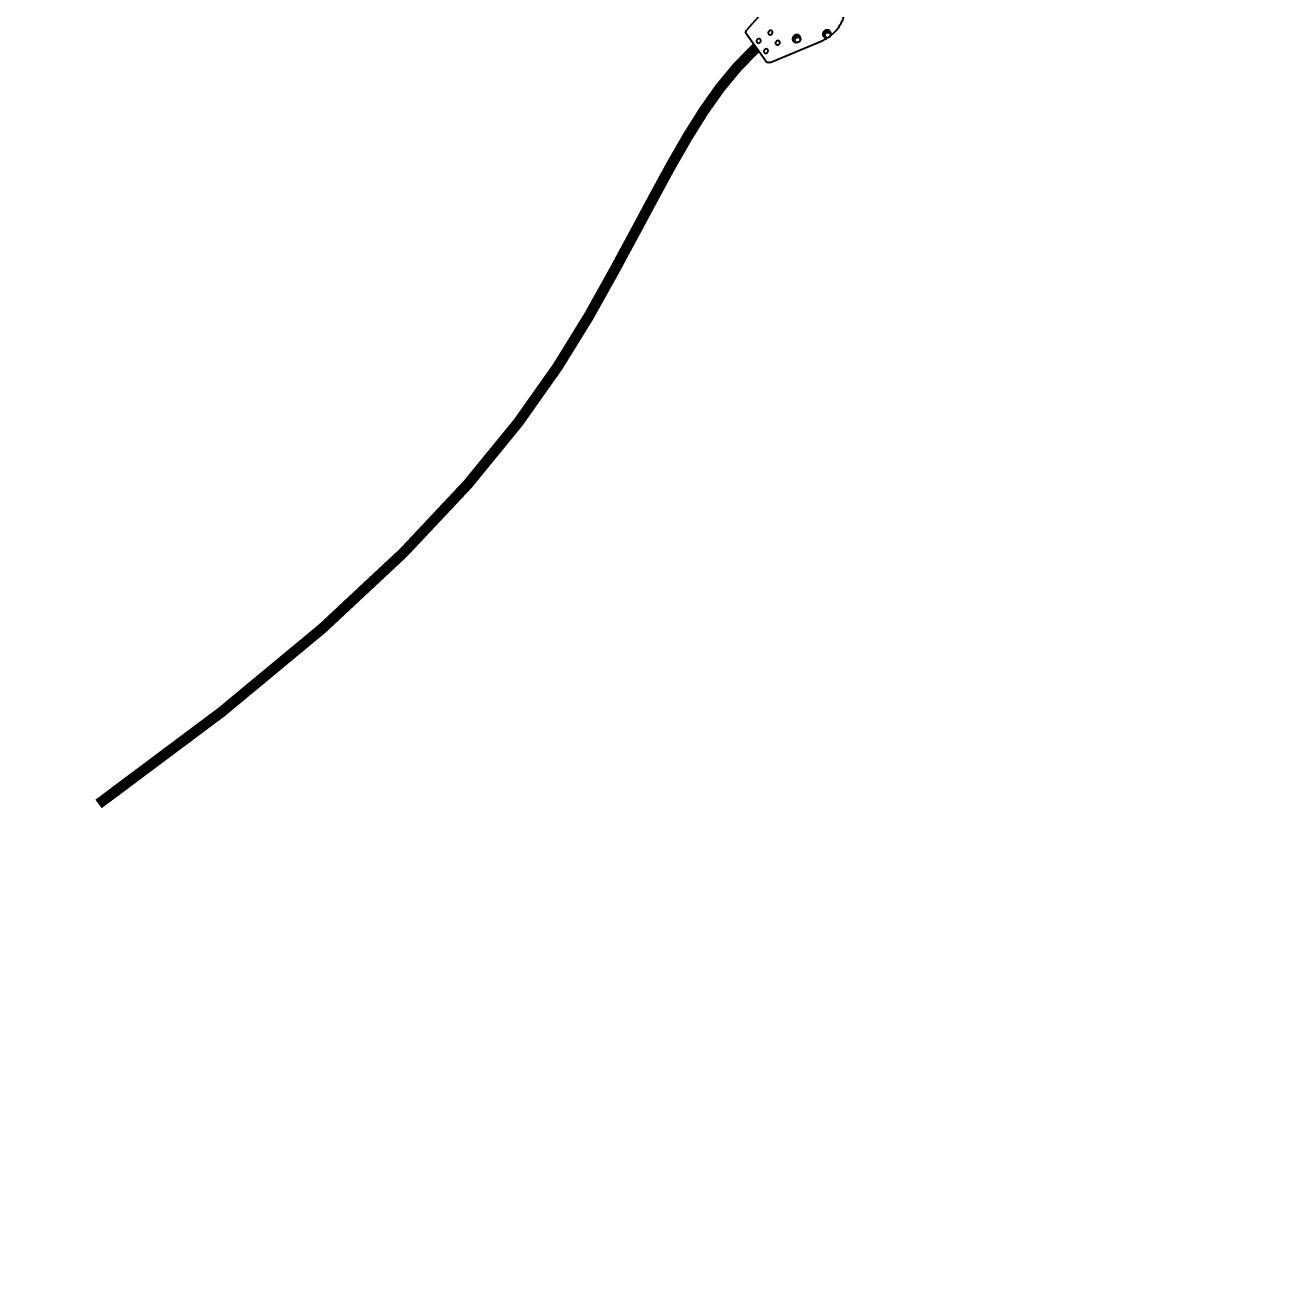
# Model space of a CAD drawing. Header units: feet. Extents: x 2321988 to 2329858, y 6722724 to 6730499.
# Drawn here: x 2326115.3 to 2326128.07, y 6726896.95 to 6726909.53 of the extents above; entities that cross this region are included whole.
import ezdxf

# ---------------------------------------------------------------- set-up
doc = ezdxf.new("R2010")
doc.units = ezdxf.units.FT
doc.header["$MEASUREMENT"] = 0
doc.header["$PDSIZE"] = 5
doc.layers.add('BESS Dimensions', color=3, linetype='Continuous')
doc.layers.add('C-BESS-EQUIPMENT', color=255, linetype='Continuous')
doc.styles.add('TG_DIMS', font='arial.ttf')
doc.dimstyles.new('TG-PROPOSED-ANNO', dxfattribs={"dimtxt": 0.1, "dimasz": 0.1, "dimexe": 0.05, "dimexo": 0.05, "dimgap": 0.02, "dimtad": 0, "dimtih": 1, "dimtoh": 1, "dimdsep": 46, "dimtxsty": 'TG_DIMS', "dimcen": 0, "dimclrd": 256, "dimclre": 256, "dimclrt": 256, "dimaunit": 1, "dimadec": 6, "dimazin": 2, "dimtfac": 1, "dimtofl": 0, "dimtmove": 1, "dimatfit": 3, "dimfxl": 1, "dimtolj": 1, "dimtzin": 0, "dimarcsym": 0})

# ---------------------------------------------------------------- blocks, each defined once
blk = doc.blocks.new('Midpoint Site Plan$0$141KV BREAKER')
at = {"linetype": 'Continuous'}
for p, q in [((-72.44, 36.98), (-73.95, 30.48)), ((-72.03, 37.33), (-67.98, 37.33)), ((-66.08, 30.48), (-67.58, 36.98)), ((-72.31, 33.02), (-71.83, 33.02)), ((-71.83, 32.31), (-72.31, 32.31)), ((-71.94, 33.16), (-71.99, 33.16)), ((-71.65, 32.66), (-71.83, 33.02)), ((-71.83, 32.31), (-71.65, 32.66)), ((-71.65, 32.66), (-71.78, 32.66)), ((-71.94, 32.16), (-71.99, 32.16)), ((-73.97, 29.69), (-73.49, 29.69)), ((-73.6, 29.84), (-73.66, 29.84)), ((-73.32, 29.34), (-73.49, 29.69)), ((-73.49, 28.98), (-73.32, 29.34)), ((-73.32, 29.34), (-73.44, 29.34)), ((-73.49, 28.98), (-73.97, 28.98)), ((-73.6, 28.84), (-73.66, 28.84))]:
    blk.add_line(p, q, dxfattribs=at)
for points, start_tangent, end_tangent in [([(-72.44, 36.98), (-72.41, 37.07), (-72.36, 37.16), (-72.29, 37.23), (-72.21, 37.29), (-72.12, 37.32), (-72.03, 37.33)], (0.225394, 0.974268), (1, 0)), ([(-71.03, 36.87), (-71.07, 36.86), (-71.13, 36.84), (-71.19, 36.8), (-71.24, 36.74), (-71.27, 36.66), (-71.28, 36.58)], (-1, 0), (0, -1)), ([(-70.79, 36.58), (-70.8, 36.66), (-70.83, 36.74), (-70.87, 36.8), (-70.93, 36.84), (-71, 36.86), (-71.03, 36.87)], (0, 1), (-1, 0)), ([(-69.52, 36.87), (-69.55, 36.86), (-69.62, 36.84), (-69.68, 36.8), (-69.72, 36.74), (-69.75, 36.66), (-69.76, 36.58)], (-1, 0), (0, -1)), ([(-69.27, 36.58), (-69.28, 36.66), (-69.31, 36.74), (-69.36, 36.8), (-69.42, 36.84), (-69.48, 36.86), (-69.52, 36.87)], (0, 1), (-1, 0)), ([(-67.98, 37.33), (-67.85, 37.3), (-67.73, 37.23), (-67.64, 37.12), (-67.58, 36.98)], (1, 0), (0.225394, -0.974268)), ([(-71.28, 36.58), (-71.27, 36.5), (-71.24, 36.43), (-71.19, 36.37), (-71.13, 36.33), (-71.07, 36.31), (-71.03, 36.3)], (0, -1), (1, 0)), ([(-71.03, 36.3), (-71, 36.31), (-70.93, 36.33), (-70.87, 36.37), (-70.83, 36.43), (-70.8, 36.5), (-70.79, 36.58)], (1, 0), (0, 1)), ([(-69.76, 36.58), (-69.75, 36.5), (-69.72, 36.43), (-69.68, 36.37), (-69.62, 36.33), (-69.55, 36.31), (-69.52, 36.3)], (0, -1), (1, 0)), ([(-69.52, 36.3), (-69.48, 36.31), (-69.42, 36.33), (-69.36, 36.37), (-69.31, 36.43), (-69.28, 36.5), (-69.27, 36.58)], (1, 0), (0, 1)), ([(-71.03, 35.12), (-71.07, 35.11), (-71.13, 35.09), (-71.19, 35.05), (-71.24, 34.99), (-71.27, 34.91), (-71.28, 34.83)], (-1, 0), (0, -1)), ([(-71.28, 34.83), (-71.27, 34.76), (-71.24, 34.68), (-71.19, 34.62), (-71.13, 34.58), (-71.07, 34.56), (-71.03, 34.55)], (0, -1), (1, 0)), ([(-70.79, 34.83), (-70.8, 34.91), (-70.83, 34.99), (-70.87, 35.05), (-70.93, 35.09), (-71, 35.11), (-71.03, 35.12)], (0, 1), (-1, 0)), ([(-71.03, 34.55), (-71, 34.56), (-70.93, 34.58), (-70.87, 34.62), (-70.83, 34.68), (-70.8, 34.76), (-70.79, 34.83)], (1, 0), (0, 1)), ([(-69.52, 35.12), (-69.55, 35.11), (-69.62, 35.09), (-69.68, 35.05), (-69.72, 34.99), (-69.75, 34.91), (-69.76, 34.83)], (-1, 0), (0, -1)), ([(-69.76, 34.83), (-69.75, 34.76), (-69.72, 34.68), (-69.68, 34.62), (-69.62, 34.58), (-69.55, 34.56), (-69.52, 34.55)], (0, -1), (1, 0)), ([(-69.27, 34.83), (-69.28, 34.91), (-69.31, 34.99), (-69.36, 35.05), (-69.42, 35.09), (-69.48, 35.11), (-69.52, 35.12)], (0, 1), (-1, 0)), ([(-69.52, 34.55), (-69.48, 34.56), (-69.42, 34.58), (-69.36, 34.62), (-69.31, 34.68), (-69.28, 34.76), (-69.27, 34.83)], (1, 0), (0, 1)), ([(-72.48, 32.66), (-72.47, 32.71), (-72.45, 32.75), (-72.43, 32.8), (-72.41, 32.84), (-72.39, 32.88), (-72.36, 32.93), (-72.34, 32.97), (-72.31, 33.02)], (0.316228, 0.948683), (0.5547, 0.83205)), ([(-72.31, 32.31), (-72.34, 32.36), (-72.36, 32.4), (-72.39, 32.44), (-72.41, 32.49), (-72.43, 32.53), (-72.45, 32.57), (-72.47, 32.62), (-72.48, 32.66)], (-0.5547, 0.83205), (-0.316228, 0.948683)), ([(-72.45, 32.66), (-72.45, 32.72), (-72.44, 32.78), (-72.42, 32.83), (-72.39, 32.88), (-72.35, 32.92), (-72.31, 32.96), (-72.27, 32.99), (-72.22, 33.01), (-72.17, 33.02), (-72.12, 33.02), (-72.07, 33.01), (-72.02, 32.99), (-71.98, 32.96), (-71.94, 32.92), (-71.91, 32.88), (-71.88, 32.83), (-71.86, 32.78), (-71.85, 32.72), (-71.84, 32.66)], (0, 1), (0, -1)), ([(-71.84, 32.66), (-71.85, 32.61), (-71.86, 32.55), (-71.88, 32.5), (-71.91, 32.45), (-71.94, 32.4), (-71.98, 32.37), (-72.02, 32.34), (-72.07, 32.32), (-72.12, 32.31), (-72.17, 32.31), (-72.22, 32.32), (-72.27, 32.34), (-72.31, 32.37), (-72.35, 32.4), (-72.39, 32.45), (-72.42, 32.5), (-72.44, 32.55), (-72.45, 32.61), (-72.45, 32.66)], (0, -1), (0, 1)), ([(-71.99, 33.16), (-72.06, 33.16), (-72.12, 33.14), (-72.17, 33.12), (-72.23, 33.08), (-72.28, 33.04), (-72.3, 33.02)], (-1, 0), (-0.657932, -0.753077)), ([(-72.3, 32.31), (-72.28, 32.29), (-72.23, 32.24), (-72.17, 32.21), (-72.12, 32.18), (-72.06, 32.17), (-71.99, 32.16)], (0.657932, -0.753077), (1, 0)), ([(-71.99, 32.16), (-71.93, 32.17), (-71.87, 32.18), (-71.81, 32.21), (-71.76, 32.24), (-71.71, 32.29), (-71.67, 32.34), (-71.63, 32.39), (-71.6, 32.46), (-71.58, 32.52), (-71.57, 32.59), (-71.56, 32.66), (-71.57, 32.74), (-71.58, 32.8), (-71.6, 32.87), (-71.63, 32.93), (-71.67, 32.99), (-71.71, 33.04), (-71.76, 33.08), (-71.81, 33.12), (-71.87, 33.14), (-71.93, 33.16), (-71.99, 33.16)], (1, 0), (-1, 0)), ([(-71.95, 33.02), (-71.94, 32.97), (-71.92, 32.93), (-71.9, 32.88), (-71.88, 32.84), (-71.86, 32.8), (-71.83, 32.75), (-71.81, 32.71), (-71.78, 32.66)], (0.316228, -0.948683), (0.5547, -0.83205)), ([(-71.78, 32.66), (-71.81, 32.62), (-71.83, 32.57), (-71.86, 32.53), (-71.88, 32.49), (-71.9, 32.44), (-71.92, 32.4), (-71.94, 32.36), (-71.95, 32.31)], (-0.5547, -0.83205), (-0.316228, -0.948683)), ([(-71.94, 32.16), (-71.88, 32.17), (-71.82, 32.18), (-71.76, 32.21), (-71.71, 32.24), (-71.66, 32.29), (-71.61, 32.34), (-71.57, 32.39), (-71.55, 32.46), (-71.52, 32.52), (-71.51, 32.59), (-71.51, 32.66), (-71.51, 32.74), (-71.52, 32.8), (-71.55, 32.87), (-71.57, 32.93), (-71.61, 32.99), (-71.66, 33.04), (-71.71, 33.08), (-71.76, 33.12), (-71.82, 33.14), (-71.88, 33.16), (-71.94, 33.16)], (1, 0), (-1, 0)), ([(-74.15, 29.34), (-74.13, 29.38), (-74.12, 29.43), (-74.1, 29.47), (-74.08, 29.51), (-74.05, 29.56), (-74.03, 29.6), (-74, 29.64), (-73.97, 29.69)], (0.316228, 0.948683), (0.5547, 0.83205)), ([(-73.97, 28.98), (-74, 29.03), (-74.03, 29.07), (-74.05, 29.12), (-74.08, 29.16), (-74.1, 29.2), (-74.12, 29.25), (-74.13, 29.29), (-74.15, 29.34)], (-0.5547, 0.83205), (-0.316228, 0.948683)), ([(-74.12, 29.34), (-74.11, 29.39), (-74.1, 29.45), (-74.08, 29.5), (-74.05, 29.55), (-74.02, 29.6), (-73.98, 29.63), (-73.93, 29.66), (-73.89, 29.68), (-73.84, 29.69), (-73.79, 29.69), (-73.74, 29.68), (-73.69, 29.66), (-73.64, 29.63), (-73.6, 29.6), (-73.57, 29.55), (-73.54, 29.5), (-73.52, 29.45), (-73.51, 29.39), (-73.51, 29.34)], (0, 1), (0, -1)), ([(-73.51, 29.34), (-73.51, 29.28), (-73.52, 29.22), (-73.54, 29.17), (-73.57, 29.12), (-73.6, 29.08), (-73.64, 29.04), (-73.69, 29.01), (-73.74, 28.99), (-73.79, 28.99), (-73.84, 28.99), (-73.89, 28.99), (-73.93, 29.01), (-73.98, 29.04), (-74.02, 29.08), (-74.05, 29.12), (-74.08, 29.17), (-74.1, 29.22), (-74.11, 29.28), (-74.12, 29.34)], (0, -1), (0, 1)), ([(-73.95, 30.48), (-74.05, 29.86), (-74.07, 29.54)], (-0.225394, -0.974268), (-0.039394, -0.999224)), ([(-74.07, 29.14), (-74.03, 28.62), (-73.9, 28.01), (-73.7, 27.43), (-73.43, 26.88), (-73.1, 26.39), (-72.71, 25.95), (-72.28, 25.58), (-71.8, 25.29), (-71.29, 25.07), (-70.76, 24.94), (-70.22, 24.9)], (0.037487, -0.999297), (1, 0)), ([(-73.66, 29.84), (-73.72, 29.83), (-73.78, 29.82), (-73.84, 29.79), (-73.89, 29.76), (-73.94, 29.71), (-73.96, 29.69)], (-1, 0), (-0.657932, -0.753077)), ([(-73.66, 28.84), (-73.6, 28.84), (-73.54, 28.86), (-73.48, 28.88), (-73.42, 28.92), (-73.37, 28.96), (-73.33, 29.01), (-73.29, 29.07), (-73.26, 29.13), (-73.24, 29.2), (-73.23, 29.27), (-73.23, 29.34), (-73.23, 29.41), (-73.24, 29.48), (-73.26, 29.54), (-73.29, 29.61), (-73.33, 29.66), (-73.37, 29.71), (-73.42, 29.76), (-73.48, 29.79), (-73.54, 29.82), (-73.6, 29.83), (-73.66, 29.84)], (1, 0), (-1, 0)), ([(-73.62, 29.69), (-73.6, 29.64), (-73.58, 29.6), (-73.57, 29.56), (-73.54, 29.51), (-73.52, 29.47), (-73.5, 29.43), (-73.47, 29.38), (-73.44, 29.34)], (0.316228, -0.948683), (0.5547, -0.83205)), ([(-73.44, 29.34), (-73.47, 29.29), (-73.5, 29.25), (-73.52, 29.2), (-73.54, 29.16), (-73.57, 29.12), (-73.58, 29.07), (-73.6, 29.03), (-73.62, 28.98)], (-0.5547, -0.83205), (-0.316228, -0.948683)), ([(-73.6, 28.84), (-73.54, 28.84), (-73.48, 28.86), (-73.42, 28.88), (-73.37, 28.92), (-73.32, 28.96), (-73.28, 29.01), (-73.24, 29.07), (-73.21, 29.13), (-73.19, 29.2), (-73.17, 29.27), (-73.17, 29.34), (-73.17, 29.41), (-73.19, 29.48), (-73.21, 29.54), (-73.24, 29.61), (-73.28, 29.66), (-73.32, 29.71), (-73.37, 29.76), (-73.42, 29.79), (-73.48, 29.82), (-73.54, 29.83), (-73.6, 29.84)], (1, 0), (-1, 0)), ([(-73.96, 28.98), (-73.94, 28.96), (-73.89, 28.92), (-73.84, 28.88), (-73.78, 28.86), (-73.72, 28.84), (-73.66, 28.84)], (0.657932, -0.753077), (1, 0))]:
    blk.add_spline(points, degree=3, dxfattribs=dict(at, start_tangent=start_tangent, end_tangent=end_tangent))
blk = doc.blocks.new('*D109')
at = {"layer": 'BESS Dimensions', "lineweight": -2, "transparency": 16777216}
for p, q in [((2326125.169, 6727002.866), (2326110.284, 6727023.758)), ((2326105.041, 6727013.884), (2326040.778, 6726968.097)), ((2325956.673, 6726908.175), (2326020.937, 6726953.961)), ((2325960.513, 6726885.552), (2325945.628, 6726906.444))]:
    blk.add_line(p, q, dxfattribs=at)
at = {"layer": 'BESS Dimensions', "transparency": 16777216}
for points in [[(2326104.074, 6727015.241), (2326106.008, 6727012.526), (2326113.185, 6727019.686)], [(2325955.706, 6726909.532), (2325957.64, 6726906.817), (2325948.529, 6726902.372)]]:
    blk.add_solid(points, dxfattribs=at)
at = {"layer": 'Defpoints', "color": 0, "transparency": 16777216}
for p in [(2326128.071, 6726998.794), (2325948.529, 6726902.372), (2325963.414, 6726881.48)]:
    blk.add_point(p, dxfattribs=at)
at = {"layer": 'BESS Dimensions', "transparency": 16777216, "insert": (2326030.857, 6726961.029), "char_height": 10, "attachment_point": 5, "style": 'TG_DIMS'}
blk.add_mtext("\\A1;202.17'", dxfattribs=at)

msp = doc.modelspace()

# ---------------------------------------------------------------- block references
at = {"layer": 'C-BESS-EQUIPMENT', "xscale": 0.08333333333333331, "yscale": 0.08333333333333331, "zscale": 0.08333333333333331, "rotation": 125.4687976106775}
msp.add_blockref('Midpoint Site Plan$0$141KV BREAKER', (2326121.872, 6726915.854), dxfattribs=at)

# ---------------------------------------------------------------- wipeouts: each hides what was drawn before it
msp.add_wipeout([(2326115.928, 6726901.792), (2326116.17, 6726901.453), (2326111.283, 6726897.972), (2326111.042, 6726898.311)]).dxf.layer = 'C-BESS-EQUIPMENT'

# ---------------------------------------------------------------- next in the draw order: linework, layer by layer
at = {"layer": 'C-BESS-EQUIPMENT', "const_width": 0.108}
msp.add_lwpolyline([(2326116.049, 6726901.623), (2326117.296, 6726902.555), (2326118.319, 6726903.403), (2326119.144, 6726904.173), (2326119.799, 6726904.87), (2326120.312, 6726905.498), (2326120.711, 6726906.063), (2326121.024, 6726906.57), (2326121.277, 6726907.023), (2326121.496, 6726907.428), (2326121.69, 6726907.79), (2326121.866, 6726908.113), (2326122.032, 6726908.401), (2326122.194, 6726908.659), (2326122.358, 6726908.891), (2326122.533, 6726909.102), (2326122.724, 6726909.297)], dxfattribs=at)

# ---------------------------------------------------------------- next in the draw order: dimensions: what is measured, and where the dimension line sits
at = {"layer": 'BESS Dimensions'}
dim = msp.add_aligned_dim(p1=(2326128.071, 6726998.794), p2=(2325963.414, 6726881.48), distance=-25.652, dimstyle='TG-PROPOSED-ANNO', override={"dimscale": 50, "dimpost": "'"}, dxfattribs=at)
dim.commit()
dim.dimension.update_dxf_attribs({"geometry": '*D109', "text_midpoint": (2326030.857, 6726961.029)})

doc.saveas('drawing.dxf')
